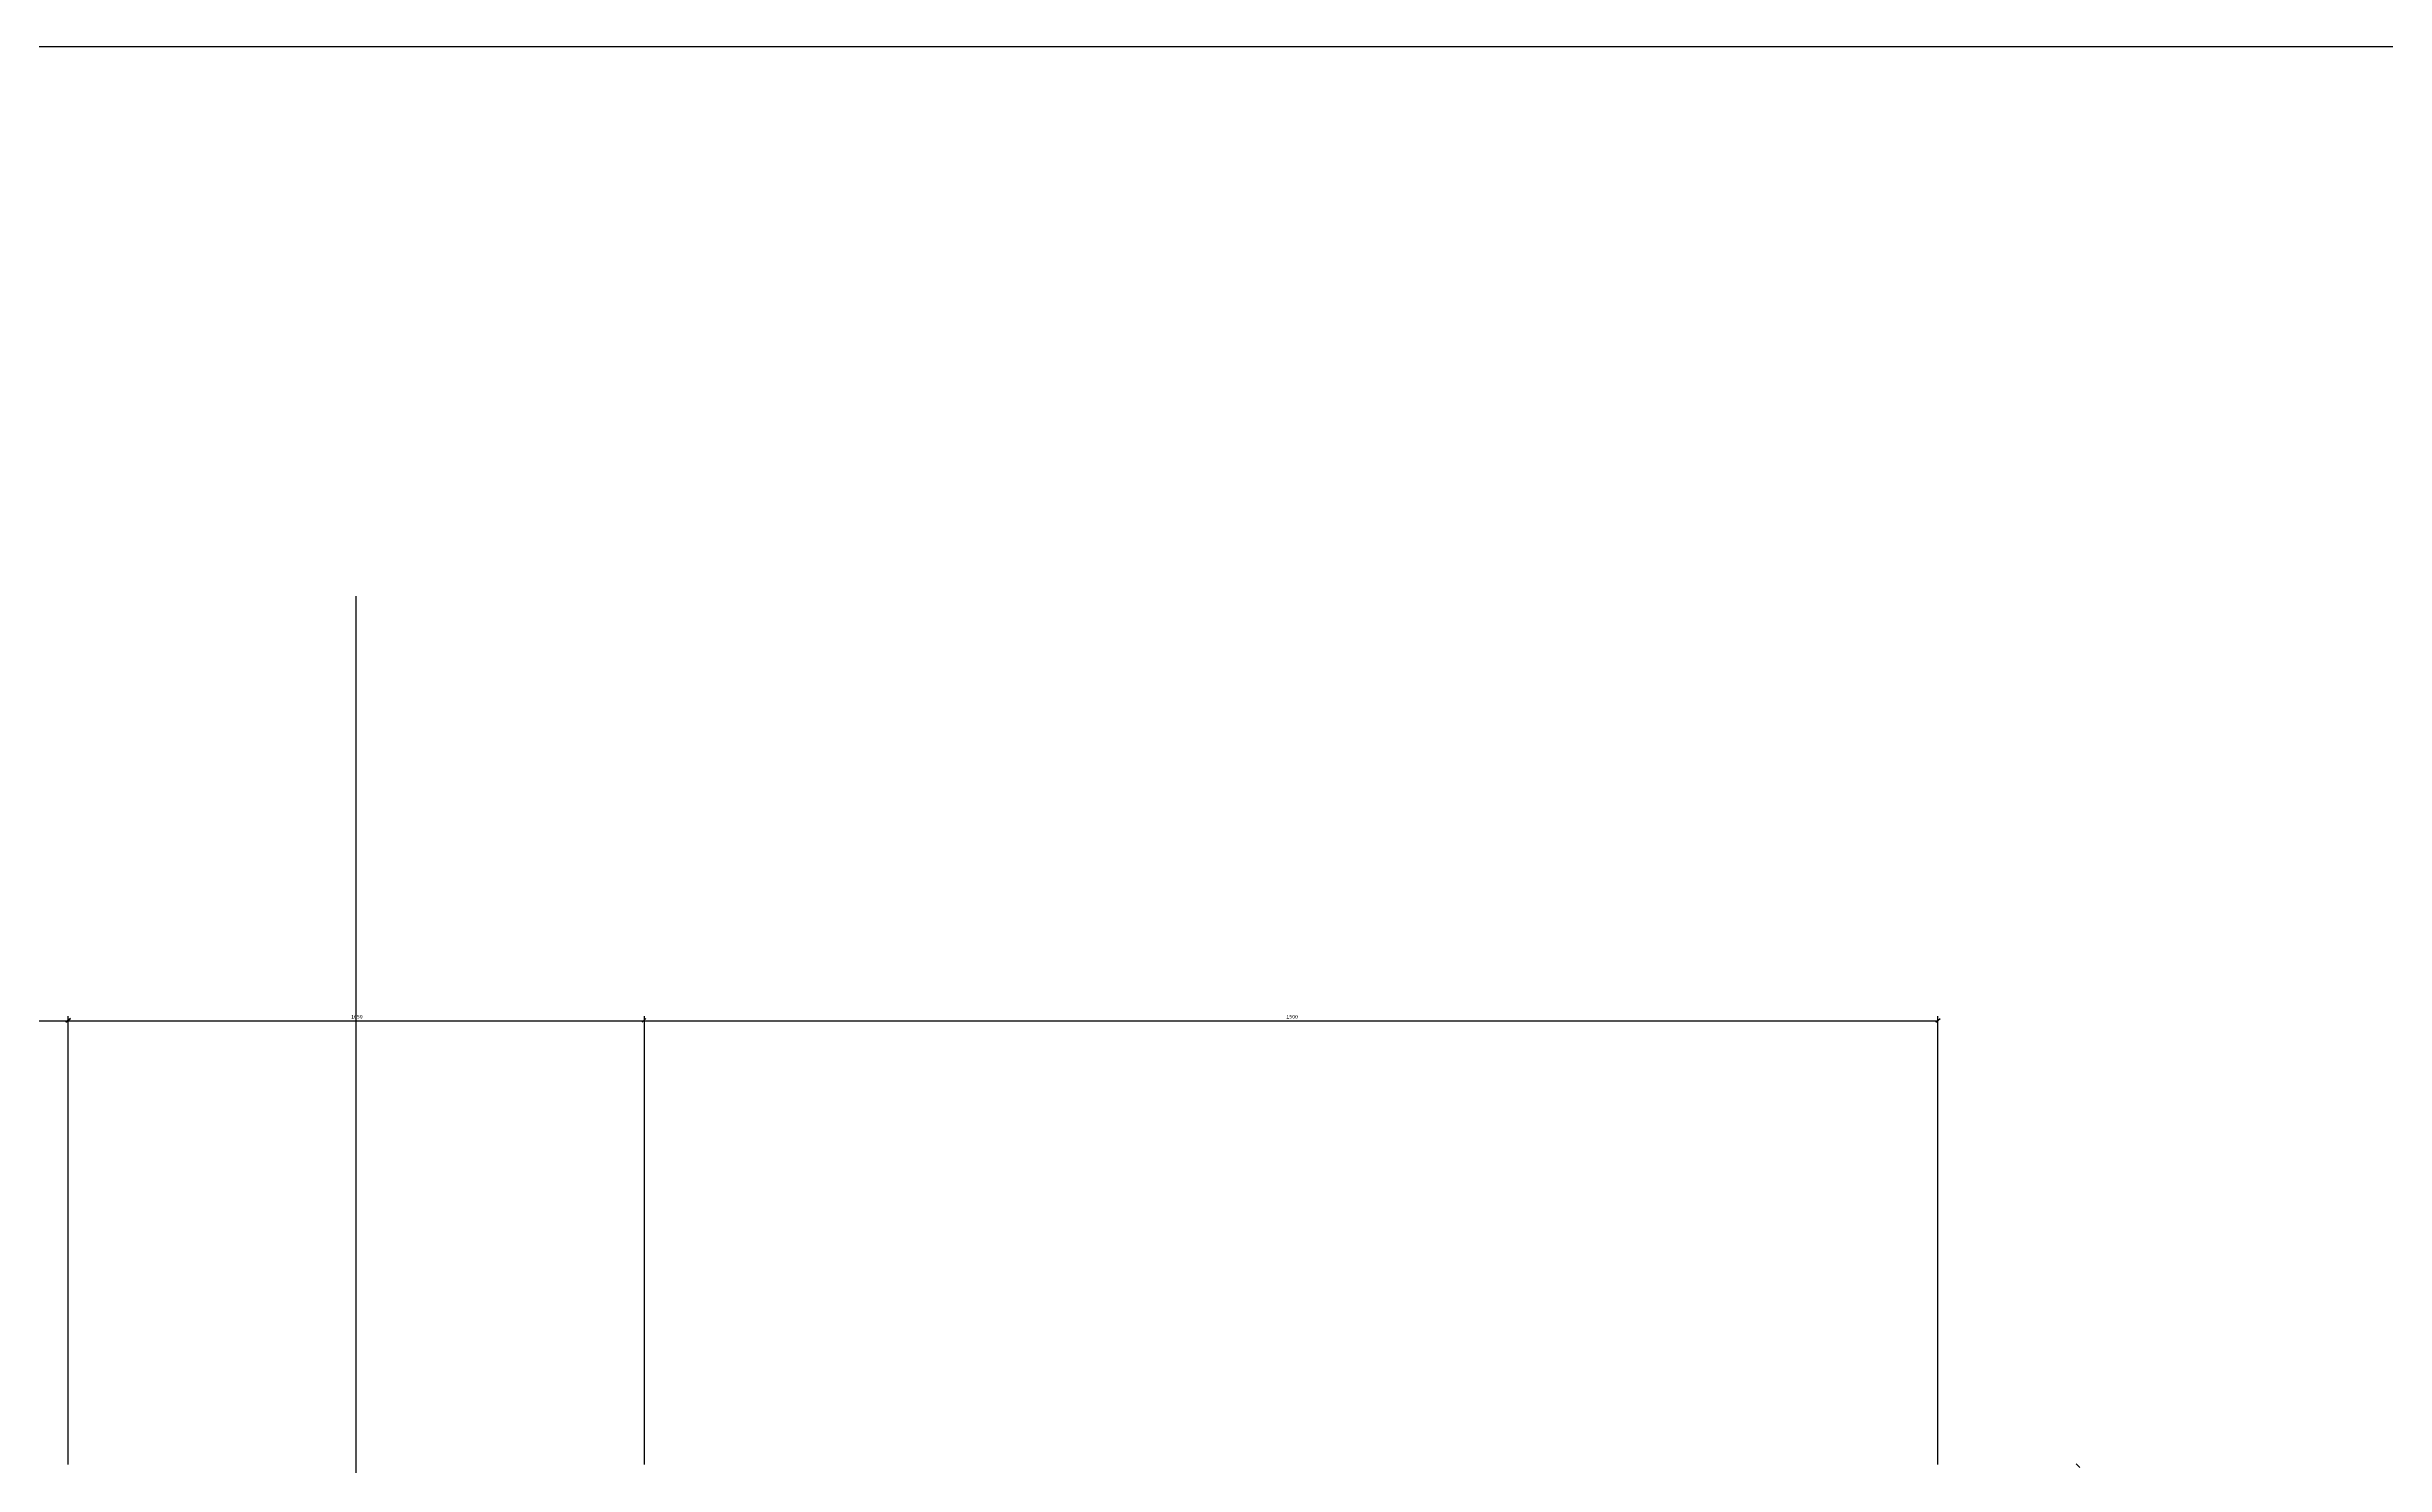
# Model space of a CAD drawing. Header units: metres. Extents: x 0 to 285, y 0 to 202.
# Drawn here: x 97.78 to 129.43, y 182.39 to 201.6 of the extents above; entities that cross this region are included whole.
import ezdxf

# ---------------------------------------------------------------- set-up
doc = ezdxf.new("R2010")
doc.units = ezdxf.units.M
doc.layers.add('1', color=7, linetype='Continuous')

msp = doc.modelspace()

# ---------------------------------------------------------------- linework, layer by layer
for p, q in [((285.12, 201.6), (0, 201.6)), ((80.55, 188.41), (98.07, 188.41)), ((98.04, 188.39), (98.1, 188.44)), ((98.1, 188.44), (98.04, 188.39)), ((98.07, 182.4), (98.07, 188.47)), ((98.07, 182.4), (98.07, 188.47)), ((98.07, 188.41), (105.87, 188.41)), ((105.89, 188.44), (105.84, 188.39)), ((105.84, 188.39), (105.89, 188.44)), ((105.87, 182.4), (105.87, 188.47)), ((105.87, 182.4), (105.87, 188.47)), ((105.87, 188.41), (123.38, 188.41)), ((123.35, 188.39), (123.41, 188.44)), ((123.38, 182.4), (123.38, 188.47)), ((125.3, 182.36), (125.25, 182.41))]:
    msp.add_line(p, q)
at = {"layer": '1'}
msp.add_line((101.97, 152.27), (101.97, 194.16), dxfattribs=at)

# ---------------------------------------------------------------- texts
for s, p in [('1050', (101.9, 188.44)), ('1500', (114.56, 188.44))]:
    msp.add_text(s, height=0.05).set_placement(p)

doc.saveas('drawing.dxf')
